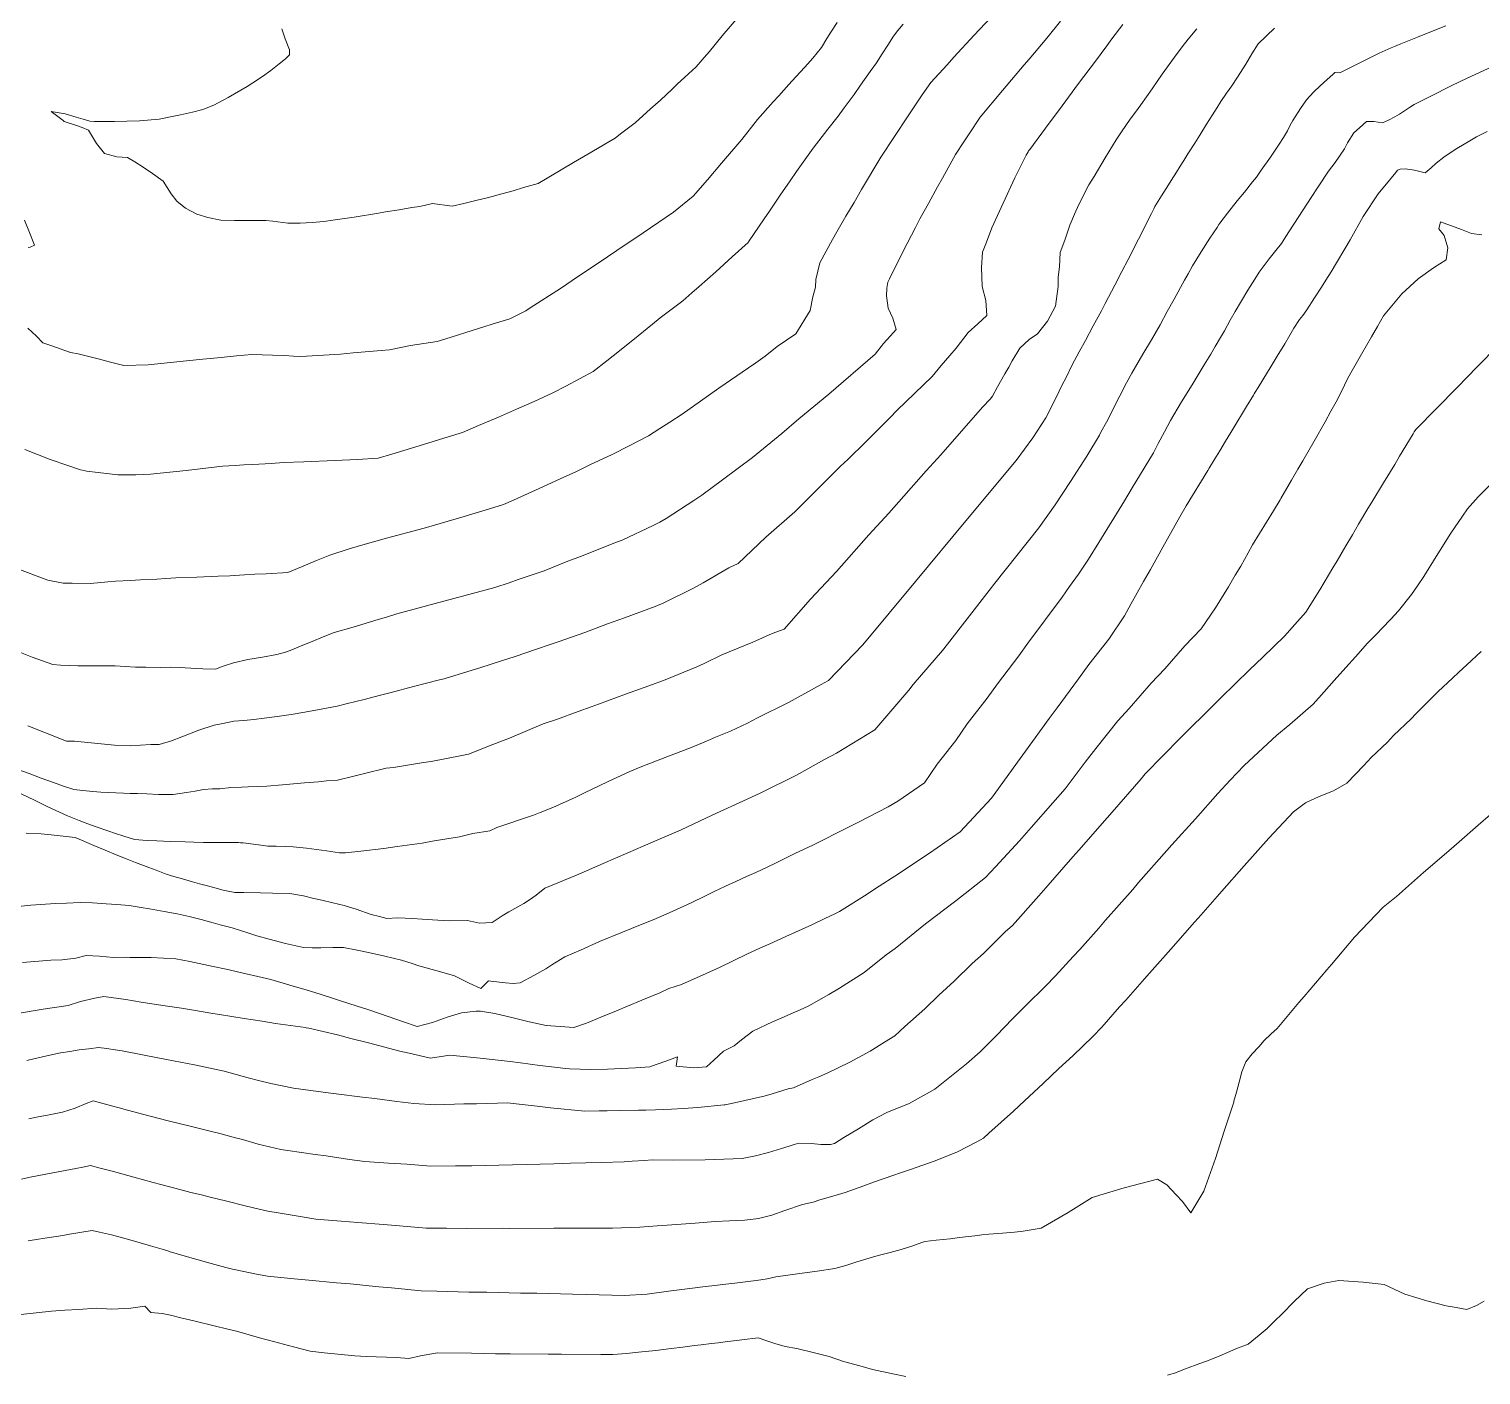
# Model space of a CAD drawing. Header units: inches. Extents: x 11351264 to 11356330, y 6702313 to 6706468.
# Drawn here: x 11355521.4 to 11355952, y 6702669.8 to 6703069.1 of the extents above; entities that cross this region are included whole.
import ezdxf

# ---------------------------------------------------------------- set-up
doc = ezdxf.new("R2010")
doc.units = ezdxf.units.IN
doc.header["$MEASUREMENT"] = 0
doc.layers.add('Shumate_Contours_clip1', color=7, linetype='Continuous', lineweight=0)

msp = doc.modelspace()

# ---------------------------------------------------------------- linework, layer by layer
at = {"layer": 'Shumate_Contours_clip1'}
for points, elevation in [([(11355516.93, 6702909.35), (11355526.97, 6702905.57), (11355531.49, 6702904.69), (11355534.2, 6702904.66), (11355539.64, 6702904.6), (11355544.79, 6702905.02), (11355547.06, 6702905.22), (11355551.43, 6702905.44), (11355554.48, 6702905.64), (11355559.31, 6702905.88), (11355561.91, 6702906.04), (11355564.88, 6702906.2), (11355571.15, 6702906.4), (11355577.49, 6702906.7), (11355580.9, 6702906.86), (11355585.27, 6702907.11), (11355588.32, 6702907.29), (11355591.71, 6702907.48), (11355598.13, 6702907.82), (11355602.16, 6702909.56), (11355606.62, 6702911.44), (11355610.58, 6702912.98), (11355616.35, 6702914.84), (11355621.1, 6702916.24), (11355627.43, 6702918.06), (11355638.55, 6702921.01), (11355650.45, 6702924.42), (11355659.24, 6702927.1), (11355662.09, 6702927.97), (11355665.04, 6702929.31), (11355672.64, 6702932.72), (11355679.94, 6702936.08), (11355683.31, 6702937.64), (11355687.68, 6702939.73), (11355694.3, 6702942.86), (11355699.58, 6702945.55), (11355705.06, 6702948.41), (11355708.43, 6702950.51), (11355711.45, 6702952.38), (11355715.1, 6702954.85), (11355725.98, 6702962.54), (11355734.73, 6702968.57), (11355736.89, 6702970.08), (11355739.73, 6702972.01), (11355743.28, 6702974.88), (11355748.73, 6702978.68), (11355752.98, 6702985.6), (11355753.85, 6702989.66), (11355754.58, 6702992.5), (11355754.67, 6702994.71), (11355755.9, 6702999.65), (11355759.63, 6703006.62), (11355760.93, 6703008.86), (11355763.62, 6703013.52), (11355766.11, 6703017.61), (11355768.29, 6703021.46), (11355773.97, 6703031.04), (11355778.04, 6703037.19), (11355782.1, 6703043.34), (11355783.88, 6703045.95), (11355786.24, 6703049.49), (11355788.77, 6703053.2), (11355793.64, 6703058.45), (11355795.65, 6703060.72), (11355801.71, 6703067.21), (11355808.29, 6703074.28)], 1366), ([(11355516.84, 6702884.88), (11355522.31, 6702882.71), (11355528.46, 6702880.53), (11355530.69, 6702880.31), (11355535.84, 6702880.11), (11355538.77, 6702880.16), (11355543.13, 6702880.16), (11355546.94, 6702880.19), (11355549.89, 6702879.93), (11355552.98, 6702879.78), (11355556.03, 6702879.72), (11355560.27, 6702879.69), (11355563.47, 6702879.7), (11355566.06, 6702879.63), (11355570.93, 6702879.35), (11355572.97, 6702879.29), (11355576.69, 6702879.18), (11355578.95, 6702880.01), (11355582.02, 6702881.07), (11355586.25, 6702882), (11355590.63, 6702882.75), (11355594.85, 6702883.52), (11355597.42, 6702884.21), (11355599.32, 6702884.93), (11355602.11, 6702886.07), (11355605.38, 6702887.41), (11355608.64, 6702888.76), (11355611.92, 6702890), (11355617.48, 6702891.59), (11355619.79, 6702892.3), (11355623.96, 6702893.55), (11355627.65, 6702894.7), (11355630.45, 6702895.52), (11355641.86, 6702898.66), (11355652.87, 6702901.63), (11355659.49, 6702903.43), (11355663.77, 6702904.81), (11355666.42, 6702905.73), (11355674.16, 6702908.3), (11355680.65, 6702910.97), (11355685.74, 6702912.89), (11355694.81, 6702916.51), (11355697.32, 6702917.47), (11355706.44, 6702921.73), (11355708.42, 6702922.73), (11355710.32, 6702923.87), (11355718.56, 6702929.15), (11355720.93, 6702930.79), (11355727.08, 6702935.37), (11355731.72, 6702938.82), (11355735.96, 6702941.93), (11355744.58, 6702949.03), (11355749.66, 6702953.44), (11355758.54, 6702960.78), (11355772.3, 6702972.61), (11355774.8, 6702975.74), (11355776.83, 6702978.01), (11355778.54, 6702979.92), (11355777.56, 6702983.26), (11355776.14, 6702986.27), (11355775.7, 6702989.94), (11355775.72, 6702992.22), (11355776.02, 6702993.97), (11355776.55, 6702994.95), (11355780.59, 6703003.15), (11355784.3, 6703010.15), (11355785.59, 6703012.71), (11355788.08, 6703017.3), (11355790.78, 6703022.27), (11355792.26, 6703024.86), (11355796.11, 6703031.84), (11355798.63, 6703035.63), (11355800.22, 6703037.99), (11355803.49, 6703042.9), (11355810.08, 6703050.85), (11355816.53, 6703058.46), (11355818, 6703060.09), (11355823.21, 6703066.38), (11355827.27, 6703071.37)], 1368), ([(11355520.13, 6702944.29), (11355527.61, 6702941.35), (11355532.87, 6702939.53), (11355536.68, 6702938.33), (11355537.7, 6702938.09), (11355538.4, 6702937.91), (11355541.87, 6702937.52), (11355547.72, 6702936.81), (11355553.05, 6702936.76), (11355557.38, 6702936.99), (11355567.99, 6702938.12), (11355578.76, 6702939.4), (11355582.53, 6702939.61), (11355585.08, 6702939.74), (11355587.79, 6702939.9), (11355593.18, 6702940.2), (11355596.82, 6702940.44), (11355602.88, 6702940.69), (11355612.08, 6702941.06), (11355618.71, 6702941.39), (11355624.94, 6702941.71), (11355628.96, 6702942.94), (11355638.34, 6702945.8), (11355645.66, 6702948.07), (11355649.97, 6702949.37), (11355654.65, 6702951.4), (11355660.63, 6702953.92), (11355665.96, 6702956.28), (11355671.22, 6702958.6), (11355676.7, 6702961.11), (11355680.62, 6702963.13), (11355688.72, 6702967.45), (11355692.77, 6702970.62), (11355694.63, 6702972.08), (11355700.47, 6702976.78), (11355706.27, 6702981.51), (11355708.51, 6702983.42), (11355715.24, 6702988.43), (11355717.89, 6702990.8), (11355720.13, 6702992.7), (11355725.01, 6702997.04), (11355729.88, 6703001.43), (11355734.62, 6703005.76), (11355734.76, 6703005.93), (11355739.34, 6703012.77), (11355740.92, 6703015.04), (11355744.13, 6703019.8), (11355747.08, 6703023.99), (11355748.99, 6703026.79), (11355753.93, 6703033.74), (11355758.3, 6703039.31), (11355761.31, 6703043.23), (11355763.14, 6703045.71), (11355766.05, 6703049.66), (11355767.99, 6703052.36), (11355770.86, 6703056.46), (11355772.68, 6703059.06), (11355774.38, 6703061.68), (11355776.03, 6703064.32), (11355777.76, 6703066.93), (11355779, 6703068.65), (11355780.56, 6703070.53)], 1364), ([(11355520.58, 6702830.54), (11355525.03, 6702830.27), (11355527.91, 6702829.97), (11355535.04, 6702829.24), (11355537.44, 6702828.19), (11355537.81, 6702828.05), (11355540.64, 6702826.83), (11355543.93, 6702825.44), (11355547.19, 6702824.09), (11355550.45, 6702822.77), (11355553, 6702821.82), (11355556.89, 6702820.31), (11355559.05, 6702819.48), (11355562.07, 6702818.37), (11355564.32, 6702817.69), (11355566.93, 6702816.91), (11355569.84, 6702816.08), (11355571.98, 6702815.5), (11355574.31, 6702814.87), (11355576.47, 6702814.33), (11355578.99, 6702813.63), (11355582.39, 6702812.92), (11355585.06, 6702812.87), (11355589.99, 6702812.78), (11355593.59, 6702812.74), (11355598.74, 6702812.59), (11355602.73, 6702811.87), (11355605.82, 6702811.16), (11355608.26, 6702810.62), (11355611.43, 6702809.79), (11355614.79, 6702809.05), (11355618.37, 6702807.91), (11355622.89, 6702806.37), (11355625.29, 6702805.73), (11355627.52, 6702805.14), (11355630.74, 6702805.34), (11355635.14, 6702805.22), (11355637.99, 6702804.99), (11355642.61, 6702804.68), (11355645.97, 6702804.45), (11355651.38, 6702804.58), (11355654.94, 6702803.78), (11355658.71, 6702804.04), (11355661.66, 6702805.94), (11355663.65, 6702807.19), (11355668.11, 6702809.63), (11355669.81, 6702810.73), (11355671.76, 6702812.14), (11355674.39, 6702814.18), (11355683.75, 6702818.05), (11355686.74, 6702819.34), (11355691.61, 6702821.48), (11355698.93, 6702824.7), (11355703.47, 6702826.67), (11355707.84, 6702828.53), (11355714.79, 6702831.49), (11355720.36, 6702834.17), (11355725.29, 6702836.45), (11355733.07, 6702840.04), (11355738.39, 6702842.51), (11355748.96, 6702847.67), (11355757.3, 6702852.4), (11355760.79, 6702854.19), (11355767.61, 6702858.36), (11355772.21, 6702861.17), (11355782.27, 6702872.9), (11355783.6, 6702874.61), (11355792.25, 6702884.71), (11355793.71, 6702886.59), (11355806.13, 6702902.49), (11355807.77, 6702904.68), (11355820.84, 6702921.11), (11355825.7, 6702927.89), (11355830.23, 6702934.8), (11355835.12, 6702942.37), (11355838.79, 6702948.58), (11355839.24, 6702949.42), (11355840.9, 6702952.43), (11355842.9, 6702956.33), (11355843.82, 6702958.21), (11355844.84, 6702960.24), (11355846.85, 6702964.13), (11355848.42, 6702966.97), (11355851.64, 6702972.58), (11355854.22, 6702976.9), (11355856.79, 6702981.29), (11355858.94, 6702985.25), (11355860.96, 6702988.87), (11355864, 6702994.55), (11355865.1, 6702996.46), (11355866.45, 6702998.83), (11355868.95, 6703002.99), (11355871.5, 6703007.02), (11355873.68, 6703010.22), (11355874.26, 6703011.11), (11355874.54, 6703011.47), (11355876.75, 6703014.44), (11355879.7, 6703018.09), (11355881.81, 6703020.67), (11355884.21, 6703023.74), (11355884.75, 6703024.39), (11355885.35, 6703025.16), (11355886.82, 6703027.22), (11355889.53, 6703031.08), (11355892.1, 6703034.95), (11355893.36, 6703036.9), (11355894.59, 6703038.81), (11355895.42, 6703040.49), (11355896.15, 6703041.89), (11355898.47, 6703045.53), (11355900.19, 6703048.02), (11355902.25, 6703050.3), (11355904.31, 6703052.25), (11355906.37, 6703054.13), (11355908.01, 6703055.53), (11355908.62, 6703056.15), (11355908.74, 6703056.17), (11355910.08, 6703056.02), (11355914.24, 6703058.1), (11355918.59, 6703060.29), (11355921.8, 6703061.85), (11355925.36, 6703063.47), (11355926.3, 6703063.9), (11355927.01, 6703064.19), (11355928.17, 6703064.64), (11355933.13, 6703066.69), (11355938.73, 6703068.94), (11355941.57, 6703070.02)], 1376), ([(11355520.99, 6702980.34), (11355523.61, 6702977.94), (11355525.48, 6702976), (11355527.51, 6702975.28), (11355529.54, 6702974.56), (11355533.35, 6702973.18), (11355533.52, 6702973.16), (11355533.68, 6702973.13), (11355535.91, 6702972.7), (11355542.32, 6702971.07), (11355545.52, 6702970.25), (11355549.49, 6702969.25), (11355556.75, 6702969.4), (11355563.36, 6702970.09), (11355568.12, 6702970.62), (11355572.9, 6702971.12), (11355578.34, 6702971.63), (11355582.88, 6702972.07), (11355587.41, 6702972.5), (11355593.63, 6702972.33), (11355597.15, 6702972.17), (11355599.86, 6702972.04), (11355601.96, 6702971.94), (11355613.77, 6702972.64), (11355617.51, 6702972.97), (11355625.8, 6702973.71), (11355628.27, 6702973.9), (11355634.53, 6702975.18), (11355642.42, 6702976.4), (11355644.65, 6702977.06), (11355648.71, 6702978.36), (11355650.64, 6702978.97), (11355654.99, 6702980.31), (11355659.98, 6702981.88), (11355663.97, 6702983.13), (11355668.73, 6702985.47), (11355670.02, 6702986.33), (11355678.96, 6702992.12), (11355684.33, 6702995.76), (11355690.16, 6702999.57), (11355698.44, 6703005.2), (11355701.35, 6703007.12), (11355712.54, 6703014.73), (11355718.31, 6703019.47), (11355722.54, 6703024.36), (11355726.76, 6703029.3), (11355732.78, 6703036.26), (11355737.45, 6703042.21), (11355742.07, 6703047.42), (11355743.75, 6703049.24), (11355746.72, 6703052.61), (11355748.79, 6703054.85), (11355751.4, 6703057.79), (11355753.84, 6703060.43), (11355756.36, 6703063.62), (11355757.99, 6703066.26), (11355759.2, 6703068.15), (11355761.05, 6703070.97)], 1362), ([(11355520.99, 6702862.32), (11355526.3, 6702860.23), (11355532.5, 6702857.84), (11355534.84, 6702857.76), (11355540.8, 6702857.19), (11355546.76, 6702856.64), (11355551.36, 6702856.45), (11355557.47, 6702856.8), (11355560.01, 6702856.79), (11355563.68, 6702857.94), (11355566.65, 6702859.06), (11355571.72, 6702861.03), (11355576.29, 6702862.51), (11355578.81, 6702863.07), (11355582.07, 6702863.69), (11355585.07, 6702863.94), (11355588.08, 6702864.21), (11355591.13, 6702864.58), (11355594.98, 6702865.11), (11355599.09, 6702865.75), (11355603.2, 6702866.38), (11355608.06, 6702867.31), (11355612.76, 6702868.22), (11355615.86, 6702869), (11355620.76, 6702870.19), (11355625.59, 6702871.45), (11355628.76, 6702872.24), (11355635.37, 6702873.97), (11355643.12, 6702875.94), (11355644.48, 6702876.29), (11355645.05, 6702876.45), (11355655.07, 6702879.52), (11355661.45, 6702881.62), (11355665.52, 6702882.91), (11355671.9, 6702885.06), (11355675.88, 6702886.43), (11355678.25, 6702887.29), (11355686.17, 6702890.06), (11355692.93, 6702892.57), (11355697.93, 6702894.37), (11355707.07, 6702897.78), (11355709.61, 6702898.8), (11355718.24, 6702903.07), (11355721.34, 6702904.72), (11355728.9, 6702909.18), (11355731.66, 6702910.48), (11355739.86, 6702918.28), (11355748.45, 6702925.86), (11355761.98, 6702939.38), (11355764.16, 6702941.38), (11355769.6, 6702946.67), (11355776.66, 6702953.7), (11355778.82, 6702955.95), (11355789.19, 6702966.01), (11355791.83, 6702969.24), (11355794.42, 6702972.18), (11355796.37, 6702974.38), (11355799.84, 6702979.06), (11355802.72, 6702981.64), (11355805.45, 6702984.08), (11355805.1, 6702988.55), (11355804.07, 6702992.72), (11355803.82, 6702998.27), (11355804.16, 6703002.83), (11355805.31, 6703005.8), (11355806.95, 6703010.04), (11355810.27, 6703017.43), (11355813.76, 6703024.88), (11355817.11, 6703031.64), (11355817.64, 6703032.62), (11355817.82, 6703032.89), (11355818.17, 6703033.34), (11355822.79, 6703039.63), (11355827.71, 6703046.26), (11355832.65, 6703052.88), (11355837.6, 6703059.48), (11355841.04, 6703064.11), (11355842.52, 6703066.11), (11355845.71, 6703070.41)], 1370), ([(11355596.35, 6703069.12), (11355597.33, 6703066.2), (11355598.64, 6703062.87), (11355598.58, 6703061.38), (11355597.42, 6703060.24), (11355596.93, 6703059.87), (11355595.53, 6703058.7), (11355593.06, 6703056.73), (11355590.63, 6703054.99), (11355587.76, 6703053.06), (11355586.05, 6703051.99), (11355580.48, 6703048.77), (11355576.2, 6703046.44), (11355572.95, 6703045.19), (11355569.88, 6703044.42), (11355566.34, 6703043.6), (11355564.34, 6703043.2), (11355559.98, 6703042.35), (11355554.12, 6703041.78), (11355550.41, 6703041.72), (11355546.69, 6703041.67), (11355542.96, 6703041.63), (11355540.82, 6703041.6), (11355539.43, 6703041.75), (11355537.39, 6703042.33), (11355535.34, 6703042.93), (11355532.11, 6703043.86), (11355527.98, 6703044.62), (11355531.13, 6703042.23), (11355531.39, 6703041.99), (11355531.82, 6703041.58), (11355535.17, 6703040.5), (11355537.12, 6703039.8), (11355539.03, 6703039.07), (11355541.37, 6703035.1), (11355543.75, 6703032.16), (11355547.43, 6703031.19), (11355550.54, 6703030.98), (11355552.73, 6703029.62), (11355555.26, 6703028.11), (11355558.04, 6703026.2), (11355561.12, 6703023.89), (11355563.54, 6703020.18), (11355565.22, 6703018.01), (11355567.76, 6703015.94), (11355571.12, 6703014.09), (11355574.43, 6703013.14), (11355578.31, 6703012.37), (11355582.35, 6703012.22), (11355586.45, 6703012.28), (11355591.63, 6703012.26), (11355593.69, 6703012.05), (11355598.11, 6703011.49), (11355601.79, 6703011.43), (11355605.32, 6703011.64), (11355608.78, 6703011.99), (11355611.46, 6703012.34), (11355617.8, 6703013.27), (11355625.05, 6703014.42), (11355627.07, 6703014.82), (11355631.12, 6703015.43), (11355634.88, 6703016.16), (11355637.24, 6703016.41), (11355641.07, 6703017.32), (11355646.91, 6703016.52), (11355650.37, 6703017.26), (11355653.85, 6703018.17), (11355657.67, 6703019.08), (11355661.64, 6703020.17), (11355664.98, 6703021.04), (11355668.03, 6703022.01), (11355672.32, 6703023.26), (11355682.84, 6703029.44), (11355687.06, 6703031.92), (11355693.36, 6703035.59), (11355695.16, 6703036.66), (11355696.75, 6703037.93), (11355701.16, 6703041.27), (11355705.7, 6703045.36), (11355708.61, 6703047.91), (11355712.15, 6703051.21), (11355713.63, 6703052.72), (11355719.21, 6703057.86), (11355721.63, 6703060.63), (11355723.21, 6703062.35), (11355726.9, 6703067.05), (11355731.67, 6703072.59)], 1360), ([(11355516.8, 6702843.26), (11355523.21, 6702840.18), (11355526.8, 6702838.46), (11355530.38, 6702836.74), (11355532.79, 6702835.69), (11355536.21, 6702834.22), (11355538.82, 6702833.29), (11355541.31, 6702832.41), (11355544.79, 6702831.2), (11355547.05, 6702830.36), (11355549.48, 6702829.57), (11355552.63, 6702828.59), (11355556.41, 6702828.35), (11355559.27, 6702828.24), (11355563.24, 6702828.06), (11355567.71, 6702827.9), (11355570.24, 6702827.83), (11355573.13, 6702827.78), (11355576.6, 6702827.71), (11355580.47, 6702827.7), (11355583.48, 6702827.72), (11355584.07, 6702827.66), (11355584.87, 6702827.59), (11355589.44, 6702827.08), (11355592.21, 6702826.68), (11355594.7, 6702826.62), (11355597.36, 6702826.53), (11355599.75, 6702826.42), (11355603.65, 6702826.04), (11355609.59, 6702825.23), (11355613.42, 6702824.7), (11355615.26, 6702824.62), (11355619.8, 6702825.19), (11355626.64, 6702826), (11355630.55, 6702826.56), (11355637.93, 6702827.54), (11355641.53, 6702828.18), (11355648.99, 6702829.43), (11355653.03, 6702830.39), (11355658.02, 6702831.2), (11355660.08, 6702832.14), (11355670.98, 6702835.84), (11355673, 6702836.59), (11355676.72, 6702838.16), (11355683.54, 6702841.2), (11355686.15, 6702842.42), (11355692.92, 6702845.72), (11355699.59, 6702848.77), (11355702.59, 6702850.12), (11355710.48, 6702853.13), (11355717.5, 6702855.83), (11355722.26, 6702857.8), (11355724.96, 6702858.95), (11355729.41, 6702860.76), (11355734.42, 6702863.13), (11355737.43, 6702864.72), (11355746.64, 6702869.26), (11355756.25, 6702874.61), (11355758.49, 6702875.76), (11355768.64, 6702886.34), (11355784.26, 6702905.19), (11355799.19, 6702923.15), (11355814.15, 6702941.05), (11355819.02, 6702947.79), (11355822.95, 6702953.76), (11355825.54, 6702959), (11355826.83, 6702961.59), (11355827.78, 6702963.46), (11355828.8, 6702965.49), (11355830.76, 6702969.4), (11355832.82, 6702973.27), (11355834.63, 6702976.66), (11355836.96, 6702981.01), (11355839.39, 6702985.43), (11355840.5, 6702987.59), (11355843.38, 6702993.05), (11355845.46, 6702997.13), (11355847.32, 6703000.68), (11355850.4, 6703006.74), (11355854.25, 6703014.3), (11355854.91, 6703015.74), (11355855.27, 6703016.42), (11355857.23, 6703019.53), (11355859.29, 6703022.82), (11355860.08, 6703024.1), (11355861.66, 6703026.63), (11355862.73, 6703028.33), (11355863.8, 6703030.02), (11355865.05, 6703032.03), (11355867.06, 6703035.21), (11355868.56, 6703037.61), (11355870.55, 6703040.87), (11355872.31, 6703043.64), (11355873.71, 6703045.82), (11355874.84, 6703047.59), (11355876.5, 6703050.01), (11355878.04, 6703052.22), (11355879.78, 6703054.76), (11355882.22, 6703058.61), (11355884.05, 6703061.66), (11355885.86, 6703064.71), (11355890.76, 6703069.31)], 1374), ([(11355517.81, 6702849.53), (11355521.41, 6702848.17), (11355525.02, 6702846.82), (11355528.68, 6702845.51), (11355531.65, 6702844.46), (11355534.68, 6702843.41), (11355537.36, 6702843.16), (11355540.31, 6702842.88), (11355542.69, 6702842.7), (11355544.87, 6702842.59), (11355549.35, 6702842.41), (11355551.33, 6702842.31), (11355553.59, 6702842.24), (11355556.32, 6702842.16), (11355559.78, 6702841.99), (11355564.17, 6702841.97), (11355568.1, 6702842.6), (11355570.65, 6702843), (11355573.09, 6702843.43), (11355575.76, 6702843.61), (11355577.93, 6702843.61), (11355581.18, 6702844), (11355584.35, 6702844.19), (11355586.36, 6702844.25), (11355591.94, 6702844.42), (11355596.55, 6702844.8), (11355603.11, 6702845.46), (11355607.18, 6702845.71), (11355609.62, 6702846.02), (11355612.88, 6702846.27), (11355617.68, 6702847.43), (11355620.88, 6702848.18), (11355627.31, 6702849.74), (11355629.51, 6702850.03), (11355638.37, 6702851.43), (11355640.66, 6702851.77), (11355649.69, 6702853.51), (11355651.66, 6702853.93), (11355658.96, 6702856.78), (11355663.85, 6702858.69), (11355673.86, 6702862.93), (11355677.8, 6702864.25), (11355684.22, 6702866.55), (11355688.06, 6702867.93), (11355690.27, 6702868.77), (11355698.26, 6702871.7), (11355705.22, 6702874.21), (11355710.02, 6702876.01), (11355719.39, 6702879.83), (11355721.58, 6702880.8), (11355726.87, 6702883.36), (11355733.35, 6702886.04), (11355736.01, 6702887.21), (11355741.8, 6702889.75), (11355745.29, 6702891.06), (11355753.12, 6702899.9), (11355760.88, 6702908.15), (11355770.46, 6702919.03), (11355776.37, 6702925.39), (11355787.43, 6702938), (11355791.77, 6702942.75), (11355804.1, 6702956.84), (11355806.42, 6702959.29), (11355807.11, 6702960.1), (11355808.6, 6702962.95), (11355810.75, 6702966.77), (11355811.93, 6702968.72), (11355812.94, 6702970.59), (11355815.19, 6702974.38), (11355818, 6702976.99), (11355820.43, 6702978.6), (11355823.4, 6702982.38), (11355825.81, 6702986.8), (11355826.53, 6702992.65), (11355826.59, 6702995.49), (11355826.92, 6702998.47), (11355827.2, 6703002.77), (11355828.51, 6703006.39), (11355830.06, 6703010.91), (11355831.39, 6703014.16), (11355832.69, 6703017.04), (11355835.71, 6703022.8), (11355837.2, 6703025.34), (11355840.47, 6703030.8), (11355843.79, 6703036.19), (11355845.33, 6703038.54), (11355847.91, 6703042.35), (11355849.48, 6703044.41), (11355851.13, 6703046.6), (11355852.72, 6703048.94), (11355854.4, 6703051.35), (11355857.43, 6703055.7), (11355861.09, 6703060.74), (11355863.37, 6703063.76), (11355865.1, 6703066.05), (11355867.67, 6703069.11)], 1372), ([(11355514.54, 6702808.38), (11355521.89, 6702809.15), (11355529.24, 6702809.68), (11355532.54, 6702809.75), (11355536.57, 6702809.97), (11355540.17, 6702809.83), (11355544.23, 6702809.52), (11355547.4, 6702809.33), (11355551.03, 6702809.01), (11355554.61, 6702808.49), (11355557.15, 6702808.02), (11355561.49, 6702807.23), (11355565.36, 6702806.61), (11355568.92, 6702805.77), (11355572.46, 6702804.86), (11355576.01, 6702803.91), (11355578.11, 6702803.29), (11355581.66, 6702802.41), (11355586.55, 6702800.85), (11355588.94, 6702800.09), (11355592.56, 6702799.02), (11355597.46, 6702797.78), (11355602.73, 6702796.59), (11355605.36, 6702796.49), (11355607.95, 6702796.45), (11355611.45, 6702796.6), (11355614.59, 6702796.6), (11355618.74, 6702795.77), (11355622.01, 6702795.11), (11355626.91, 6702793.97), (11355631.84, 6702792.78), (11355634.97, 6702791.84), (11355636.99, 6702791.17), (11355643.09, 6702789.42), (11355647.6, 6702788.15), (11355651.94, 6702785.99), (11355655.39, 6702784.41), (11355657.61, 6702786.69), (11355658.31, 6702786.57), (11355662.64, 6702786.12), (11355664.96, 6702785.95), (11355667.03, 6702786.12), (11355671.09, 6702788.24), (11355674.6, 6702790.24), (11355676.39, 6702791.46), (11355680.29, 6702793.82), (11355683.05, 6702794.98), (11355684.89, 6702795.8), (11355690.58, 6702798.36), (11355697.4, 6702801.18), (11355702.69, 6702803.29), (11355706.44, 6702804.81), (11355711.26, 6702806.82), (11355715.57, 6702808.82), (11355717.9, 6702809.95), (11355721.76, 6702811.8), (11355724.55, 6702813.16), (11355727.95, 6702814.78), (11355730.97, 6702816.16), (11355734.19, 6702817.63), (11355736.88, 6702818.84), (11355740.43, 6702820.48), (11355742.75, 6702821.56), (11355748.51, 6702824.45), (11355753.97, 6702827.08), (11355764.2, 6702832.17), (11355767.51, 6702833.82), (11355776.16, 6702838.33), (11355779, 6702839.96), (11355786.97, 6702845.46), (11355790.72, 6702850.93), (11355796.24, 6702858.04), (11355799.6, 6702862.89), (11355805.55, 6702870.56), (11355808.54, 6702874.85), (11355814.89, 6702883.06), (11355817.54, 6702886.82), (11355827.77, 6702900.48), (11355829.96, 6702903.66), (11355832.61, 6702907.33), (11355835.57, 6702911.8), (11355838.65, 6702916.76), (11355846.21, 6702929.09), (11355848.54, 6702932.93), (11355854.82, 6702943.33), (11355856.24, 6702946.13), (11355858.07, 6702949.61), (11355859.89, 6702952.91), (11355863.18, 6702958.43), (11355866.3, 6702963.53), (11355869.83, 6702969.39), (11355871.8, 6702972.65), (11355873.13, 6702974.91), (11355874.72, 6702977.59), (11355875.86, 6702979.57), (11355877.62, 6702982.64), (11355879.09, 6702985.24), (11355882.82, 6702991.59), (11355884.88, 6702994.87), (11355886.19, 6702996.96), (11355887.93, 6702999.27), (11355889.18, 6703000.84), (11355891.17, 6703003.31), (11355892.84, 6703005.47), (11355893.64, 6703006.71), (11355894.97, 6703008.9), (11355897.95, 6703013.48), (11355901.57, 6703019.07), (11355903.72, 6703022.28), (11355906.77, 6703026.9), (11355908.68, 6703029.5), (11355911.46, 6703033.49), (11355912.38, 6703035.33), (11355914.26, 6703038.28), (11355915.9, 6703039.74), (11355917.99, 6703041.59), (11355920.21, 6703041.64), (11355922.75, 6703041.2), (11355924.57, 6703042.07), (11355926.39, 6703042.99), (11355927.81, 6703043.84), (11355930.76, 6703045.82), (11355932.13, 6703046.66), (11355935.26, 6703048.28), (11355939.05, 6703050.15), (11355941.17, 6703051.2), (11355943.11, 6703052.19), (11355945.81, 6703053.5), (11355947.66, 6703054.41), (11355951.71, 6703056.3), (11355957.11, 6703058.7)], 1378), ([(11355519.49, 6702792.18), (11355527.8, 6702792.79), (11355531.18, 6702792.93), (11355535.28, 6702793.43), (11355538.29, 6702794.19), (11355542.24, 6702793.98), (11355546.46, 6702793.57), (11355550.34, 6702793.69), (11355551.31, 6702793.62), (11355553.96, 6702793.65), (11355557.6, 6702793.57), (11355561.23, 6702793.44), (11355564.87, 6702793.24), (11355569.03, 6702792.46), (11355576, 6702790.99), (11355579.8, 6702790.12), (11355584.5, 6702789.11), (11355590.51, 6702787.69), (11355593.06, 6702787.13), (11355598.71, 6702785.45), (11355603.82, 6702783.94), (11355606.11, 6702783.21), (11355610.78, 6702781.72), (11355613.49, 6702780.89), (11355618.71, 6702779.2), (11355621.85, 6702778.15), (11355628.2, 6702776.02), (11355632.44, 6702774.54), (11355636.49, 6702773.19), (11355641.03, 6702774.29), (11355645.38, 6702775.87), (11355649.59, 6702777.2), (11355654, 6702777.74), (11355655.27, 6702777.72), (11355659.5, 6702777.04), (11355661.55, 6702776.55), (11355664.59, 6702775.84), (11355669.73, 6702774.51), (11355674.73, 6702773.48), (11355678.87, 6702773.14), (11355682.95, 6702772.86), (11355686.72, 6702774.15), (11355690.99, 6702775.92), (11355695.57, 6702777.79), (11355698.9, 6702779.17), (11355703.11, 6702780.92), (11355708.41, 6702783.09), (11355711.11, 6702784.44), (11355714.83, 6702785.58), (11355722.21, 6702788.83), (11355726.29, 6702790.75), (11355730.18, 6702792.61), (11355734.47, 6702794.69), (11355738.11, 6702796.35), (11355741.03, 6702797.68), (11355745.78, 6702799.8), (11355753.48, 6702803.28), (11355757.42, 6702805.15), (11355760.35, 6702806.55), (11355761.72, 6702807.29), (11355769.92, 6702812.39), (11355772.42, 6702814.09), (11355779.2, 6702818.41), (11355784.32, 6702821.91), (11355788.42, 6702824.56), (11355797.55, 6702830.85), (11355806.79, 6702840.87), (11355815.28, 6702852.66), (11355816.85, 6702854.86), (11355823.9, 6702864.48), (11355826.23, 6702867.73), (11355832.6, 6702876.3), (11355835.62, 6702880.55), (11355841.59, 6702888.02), (11355846.21, 6702894.98), (11355848.14, 6702898.42), (11355851.9, 6702905.13), (11355853.92, 6702908.72), (11355857.63, 6702915.3), (11355862.66, 6702924.3), (11355864.49, 6702927.56), (11355870.96, 6702938.05), (11355871.4, 6702938.82), (11355873.05, 6702941.59), (11355874.47, 6702943.94), (11355876.19, 6702946.77), (11355877.76, 6702949.36), (11355879.53, 6702952.3), (11355881.23, 6702955.09), (11355882.45, 6702957.11), (11355884.49, 6702960.47), (11355884.72, 6702960.85), (11355885.01, 6702961.32), (11355885.88, 6702962.75), (11355887.23, 6702964.97), (11355889.76, 6702969.09), (11355891.54, 6702972), (11355893.75, 6702975.65), (11355895.27, 6702978.2), (11355896.5, 6702980.3), (11355898.1, 6702982.84), (11355899.1, 6702984.06), (11355900.34, 6702985.72), (11355902.63, 6702989.3), (11355904.67, 6702992.46), (11355905.95, 6702994.53), (11355907.5, 6702997.06), (11355909.09, 6702999.67), (11355911.54, 6703003.85), (11355913.12, 6703006.56), (11355917.06, 6703013.47), (11355921.51, 6703020.18), (11355924.8, 6703024.23), (11355926.69, 6703026.54), (11355927.24, 6703027.21), (11355927.96, 6703027.46), (11355929.45, 6703027.58), (11355932.23, 6703027.17), (11355935.42, 6703026.38), (11355937.15, 6703027.91), (11355938.68, 6703029.25), (11355940.95, 6703031.03), (11355942.84, 6703032.31), (11355944.8, 6703033.63), (11355948.61, 6703035.86), (11355950.65, 6703037.04), (11355953.81, 6703038.65)], 1380), ([(11355518.06, 6702777.05), (11355521.99, 6702777.66), (11355525.53, 6702778.27), (11355532.98, 6702779.42), (11355536.62, 6702780.57), (11355540.9, 6702781.52), (11355543.61, 6702782.02), (11355550.12, 6702781.16), (11355554.6, 6702780.41), (11355559.09, 6702779.68), (11355562.49, 6702779.2), (11355566.6, 6702778.6), (11355570.16, 6702778), (11355575.89, 6702777.03), (11355577.89, 6702776.73), (11355585.18, 6702775.48), (11355590.5, 6702774.71), (11355594.45, 6702774.02), (11355603.37, 6702772.83), (11355603.59, 6702772.79), (11355604.37, 6702772.69), (11355612.83, 6702770.69), (11355616.86, 6702769.59), (11355622.08, 6702768.3), (11355631.38, 6702765.81), (11355634.09, 6702765.22), (11355640.48, 6702763.77), (11355646.18, 6702764.67), (11355655.15, 6702763.77), (11355664.04, 6702762.73), (11355667.12, 6702762.32), (11355672.87, 6702761.58), (11355678.93, 6702760.93), (11355680.52, 6702760.64), (11355681.68, 6702760.54), (11355688.03, 6702760.35), (11355692.89, 6702760.48), (11355699.19, 6702760.82), (11355701.24, 6702760.93), (11355705.46, 6702761.17), (11355707.39, 6702761.91), (11355710.56, 6702762.95), (11355713.69, 6702764.14), (11355713.3, 6702761.33), (11355718.55, 6702760.92), (11355722.3, 6702761.16), (11355724.43, 6702763.16), (11355727.31, 6702765.86), (11355730.47, 6702767.42), (11355732.64, 6702769.21), (11355734.32, 6702770.52), (11355736.01, 6702771.81), (11355741.89, 6702774.54), (11355745.36, 6702776.02), (11355747.26, 6702776.88), (11355749.85, 6702778.03), (11355752.66, 6702779.32), (11355758.52, 6702782.67), (11355761.73, 6702784.55), (11355769.03, 6702789.13), (11355775.6, 6702794.39), (11355778.26, 6702796.33), (11355787.22, 6702803.58), (11355796.26, 6702810.46), (11355805.07, 6702817.33), (11355807.95, 6702820.53), (11355815.09, 6702828.25), (11355818.54, 6702832.14), (11355824.95, 6702839.45), (11355828.61, 6702843.69), (11355834.54, 6702851.61), (11355837.76, 6702855.57), (11355844.24, 6702863.84), (11355847.61, 6702867.46), (11355854.18, 6702875.03), (11355858.18, 6702879.29), (11355864.17, 6702886.12), (11355868.93, 6702891.14), (11355873.22, 6702897.39), (11355877.08, 6702903.58), (11355879.06, 6702907.07), (11355880.7, 6702909.75), (11355882.9, 6702913.7), (11355884.24, 6702916.06), (11355886.27, 6702919.4), (11355888.37, 6702922.75), (11355890.46, 6702926.09), (11355892.44, 6702929.39), (11355892.64, 6702929.74), (11355895.8, 6702935.19), (11355897.67, 6702938.45), (11355899.13, 6702940.97), (11355902.45, 6702946.75), (11355905.73, 6702952.52), (11355907.45, 6702955.68), (11355909.02, 6702958.51), (11355910.46, 6702961.33), (11355911.5, 6702963.44), (11355912.42, 6702965.26), (11355913.35, 6702967.09), (11355916.55, 6702972.56), (11355919.53, 6702977.73), (11355921.29, 6702980.79), (11355923.07, 6702983.98), (11355928.46, 6702990.52), (11355933.33, 6702994.96), (11355937.9, 6702998.19), (11355941.62, 6703000.62), (11355942.15, 6703004.18), (11355941.05, 6703007.79), (11355939.49, 6703009.76), (11355939.94, 6703011.82), (11355946.17, 6703009.57), (11355949.15, 6703008.42), (11355952.26, 6703008.02)], 1382), ([(11355520.06, 6703012.32), (11355521.48, 6703008.7), (11355523.01, 6703004.92), (11355521.76, 6703004.37), (11355521.15, 6703004.21)], 1362), ([(11355520.7, 6702763.07), (11355522.76, 6702763.54), (11355525.4, 6702764.17), (11355529.35, 6702765.04), (11355530.67, 6702765.29), (11355530.82, 6702765.33), (11355533.48, 6702765.75), (11355536.3, 6702766.19), (11355539.12, 6702766.54), (11355541.94, 6702766.94), (11355544.42, 6702766.59), (11355546.97, 6702766.22), (11355548.96, 6702765.9), (11355555.57, 6702764.62), (11355562.18, 6702763.38), (11355570.44, 6702761.73), (11355579.26, 6702759.85), (11355586.36, 6702757.96), (11355589.44, 6702757.16), (11355593.07, 6702756.26), (11355599.84, 6702754.83), (11355610.05, 6702753.47), (11355612.42, 6702753.2), (11355620.26, 6702752.15), (11355623.94, 6702751.74), (11355630.49, 6702750.88), (11355635.51, 6702750.33), (11355641.94, 6702749.94), (11355650.34, 6702750.16), (11355654.12, 6702750.22), (11355663.37, 6702750.51), (11355665.84, 6702750.21), (11355672.05, 6702749.5), (11355676.06, 6702749.03), (11355686.19, 6702748.07), (11355690.41, 6702748.11), (11355692.82, 6702748.12), (11355696.9, 6702748.24), (11355702.17, 6702748.29), (11355704.32, 6702748.34), (11355707.2, 6702748.47), (11355711.9, 6702748.64), (11355715.33, 6702748.84), (11355719.67, 6702749.14), (11355727.55, 6702749.87), (11355727.59, 6702749.87), (11355727.6, 6702749.88), (11355727.81, 6702749.93), (11355732.34, 6702750.93), (11355737.07, 6702751.99), (11355739.37, 6702752.49), (11355741.79, 6702753.14), (11355746.49, 6702754.61), (11355748.13, 6702754.99), (11355753.64, 6702757.38), (11355755.62, 6702758.24), (11355758.07, 6702759.34), (11355764.78, 6702762.6), (11355770.86, 6702765.8), (11355775.07, 6702768.45), (11355778.18, 6702770.35), (11355781.06, 6702773.14), (11355786.99, 6702778.39), (11355791.18, 6702782.47), (11355795.74, 6702786.56), (11355801.09, 6702791.82), (11355804.44, 6702794.84), (11355810.84, 6702801.19), (11355813.01, 6702803.06), (11355820.79, 6702811.94), (11355822.87, 6702814.25), (11355830.96, 6702823.5), (11355832.72, 6702825.48), (11355841.09, 6702835.05), (11355842.55, 6702836.74), (11355851.17, 6702846.6), (11355852.38, 6702848.09), (11355862.83, 6702858.75), (11355872.97, 6702868.81), (11355874.85, 6702870.61), (11355883.29, 6702878.95), (11355887.27, 6702882.7), (11355893.67, 6702888.96), (11355896.73, 6702892.44), (11355900.03, 6702896.08), (11355904.14, 6702902.66), (11355908.06, 6702909.19), (11355909.29, 6702911.25), (11355911.92, 6702915.7), (11355913.88, 6702918.98), (11355915.62, 6702922.17), (11355918.42, 6702926.79), (11355919.58, 6702928.7), (11355923.06, 6702934.45), (11355926.38, 6702939.92), (11355927.83, 6702942.34), (11355931.81, 6702948.97), (11355932.18, 6702949.56), (11355932.62, 6702950.21), (11355938.74, 6702956.45), (11355944.87, 6702962.67), (11355950.86, 6702968.82), (11355956.85, 6702974.94)], 1384), ([(11355521.36, 6702745.77), (11355523.63, 6702746.28), (11355527.38, 6702746.96), (11355531.29, 6702747.7), (11355535.04, 6702748.93), (11355538.33, 6702750.29), (11355540.43, 6702751.13), (11355545.85, 6702749.61), (11355548.13, 6702748.98), (11355550.62, 6702748.31), (11355555.46, 6702747.04), (11355562.66, 6702745.14), (11355569.53, 6702743.43), (11355575.07, 6702742.12), (11355577.97, 6702741.39), (11355582.63, 6702740.12), (11355584.67, 6702739.59), (11355589.31, 6702738.26), (11355596.04, 6702736.68), (11355598.18, 6702736.39), (11355606.22, 6702735.17), (11355609.54, 6702734.73), (11355616.4, 6702733.69), (11355620.92, 6702733.1), (11355627.94, 6702732.59), (11355633.46, 6702732.26), (11355640.53, 6702731.75), (11355647.86, 6702731.84), (11355652.69, 6702731.84), (11355664.78, 6702732.08), (11355677.05, 6702732.38), (11355681.97, 6702732.58), (11355691.06, 6702732.75), (11355697.91, 6702733.04), (11355700.29, 6702733.2), (11355703.86, 6702733.44), (11355706.16, 6702733.59), (11355712.49, 6702733.45), (11355721.86, 6702733.57), (11355724.79, 6702733.69), (11355732.82, 6702734.01), (11355736.77, 6702734.82), (11355740.66, 6702735.81), (11355744.52, 6702736.91), (11355746.8, 6702737.65), (11355748.32, 6702738.18), (11355749.64, 6702738.57), (11355753.39, 6702738.4), (11355756.21, 6702738.11), (11355759.1, 6702738.13), (11355760.2, 6702738.42), (11355763.02, 6702740.2), (11355767.39, 6702742.76), (11355771.65, 6702745.48), (11355775.75, 6702747.61), (11355782.4, 6702750.34), (11355789.96, 6702754.58), (11355799.4, 6702762.11), (11355803.48, 6702765.65), (11355808.3, 6702770.49), (11355813.07, 6702775.39), (11355817.01, 6702779.34), (11355822.77, 6702785.15), (11355825.77, 6702788.13), (11355831.03, 6702793.95), (11355832.95, 6702796.03), (11355838.59, 6702802.31), (11355840.64, 6702804.65), (11355848.67, 6702813.83), (11355850.44, 6702815.85), (11355858.78, 6702825.35), (11355860.26, 6702827.03), (11355867.26, 6702834.77), (11355873.94, 6702842.22), (11355877.62, 6702846.27), (11355881.77, 6702850.55), (11355891.44, 6702859.6), (11355895.26, 6702862.77), (11355902.18, 6702868.78), (11355905.48, 6702872.47), (11355908.45, 6702875.81), (11355911.91, 6702879.68), (11355914.73, 6702882.85), (11355918.34, 6702886.9), (11355921.09, 6702889.67), (11355922.67, 6702891.31), (11355925.25, 6702893.99), (11355927.47, 6702896.45), (11355931.33, 6702901.29), (11355933.09, 6702903.85), (11355934.97, 6702906.68), (11355938.67, 6702912.54), (11355939.86, 6702914.45), (11355943, 6702919.53), (11355946.51, 6702924.58), (11355947.95, 6702926.73), (11355951.16, 6702930.29), (11355955.13, 6702934.37)], 1386), ([(11355519.16, 6702727.9), (11355521.76, 6702728.43), (11355528.49, 6702729.69), (11355535.24, 6702730.97), (11355537.34, 6702731.37), (11355539.66, 6702731.9), (11355542.46, 6702731.16), (11355546.39, 6702730.1), (11355552.45, 6702728.46), (11355558.2, 6702726.88), (11355560.46, 6702726.26), (11355566.15, 6702724.74), (11355569.34, 6702723.93), (11355572.49, 6702723.18), (11355574.7, 6702722.63), (11355580.05, 6702721.37), (11355585.47, 6702719.9), (11355589.63, 6702718.95), (11355592.2, 6702718.32), (11355595.25, 6702717.86), (11355602.35, 6702716.65), (11355606.47, 6702716.03), (11355613.95, 6702715.39), (11355618.87, 6702715.03), (11355626.53, 6702714.38), (11355631.28, 6702714.03), (11355639.11, 6702713.36), (11355645.2, 6702713.35), (11355651.25, 6702713.23), (11355661.79, 6702713.28), (11355663.84, 6702713.26), (11355677, 6702713.32), (11355679.13, 6702713.29), (11355692.15, 6702713.3), (11355694.42, 6702713.27), (11355702.55, 6702713.66), (11355707.63, 6702714.04), (11355710.65, 6702714.21), (11355718.97, 6702714.82), (11355724.88, 6702715.25), (11355729.11, 6702715.47), (11355733.62, 6702715.73), (11355737.72, 6702716.2), (11355741.63, 6702717.13), (11355745.47, 6702718.51), (11355750.77, 6702720.36), (11355753.94, 6702721.08), (11355755.93, 6702721.69), (11355759.71, 6702722.77), (11355763.42, 6702723.94), (11355768.92, 6702725.87), (11355770.5, 6702726.5), (11355772.07, 6702727.07), (11355777.51, 6702728.95), (11355779.83, 6702729.74), (11355782.79, 6702730.76), (11355790.05, 6702733.32), (11355796.71, 6702735.92), (11355802.41, 6702738.95), (11355804.44, 6702740), (11355806.03, 6702741.51), (11355813.36, 6702748.04), (11355816.56, 6702751.11), (11355822.17, 6702756.2), (11355826.8, 6702760.67), (11355830.89, 6702764.44), (11355836.82, 6702770.21), (11355839.51, 6702772.98), (11355844.79, 6702778.95), (11355846.6, 6702780.98), (11355852.18, 6702787.3), (11355853.67, 6702788.98), (11355860.75, 6702796.99), (11355866.93, 6702804.01), (11355868.16, 6702805.41), (11355875.11, 6702813.29), (11355881.77, 6702820.84), (11355889.01, 6702829.06), (11355896.34, 6702836.82), (11355899.87, 6702839.45), (11355904.01, 6702841.34), (11355908.24, 6702843.02), (11355912.2, 6702845.31), (11355917.23, 6702850.57), (11355919.43, 6702852.94), (11355924.21, 6702857.53), (11355926.03, 6702859.49), (11355931.28, 6702864.46), (11355932.68, 6702865.95), (11355939.29, 6702872.48), (11355943.49, 6702876.52), (11355945.35, 6702878.3), (11355947.74, 6702880.47), (11355951.98, 6702884.44)], 1388), ([(11355521.15, 6702709.53), (11355524.15, 6702710.07), (11355526.75, 6702710.46), (11355531.42, 6702711.17), (11355533.43, 6702711.49), (11355540.11, 6702712.6), (11355542.25, 6702712.09), (11355545.86, 6702711.33), (11355551.28, 6702709.85), (11355557.43, 6702708.07), (11355560.84, 6702707.06), (11355562.5, 6702706.63), (11355562.91, 6702706.43), (11355567.72, 6702704.98), (11355575.43, 6702702.81), (11355579.74, 6702701.68), (11355581.76, 6702701.2), (11355585.07, 6702700.48), (11355588.31, 6702699.73), (11355592.12, 6702699.09), (11355599.97, 6702698.31), (11355604.38, 6702697.93), (11355612.53, 6702697.12), (11355616.65, 6702696.77), (11355625.1, 6702695.92), (11355628.91, 6702695.59), (11355637.67, 6702694.71), (11355642.29, 6702694.62), (11355651.8, 6702694.38), (11355657.14, 6702694.32), (11355667.15, 6702694.06), (11355671.97, 6702694), (11355682.51, 6702693.72), (11355686.79, 6702693.66), (11355697.86, 6702693.36), (11355704.73, 6702693.74), (11355711.06, 6702694.58), (11355716.54, 6702695.3), (11355722, 6702695.99), (11355724.71, 6702696.3), (11355727.1, 6702696.59), (11355729.75, 6702696.91), (11355732.39, 6702697.22), (11355734.51, 6702697.48), (11355737.07, 6702697.8), (11355740.32, 6702698.27), (11355742.82, 6702698.85), (11355749.93, 6702699.85), (11355755.15, 6702700.61), (11355760.36, 6702701.39), (11355763.63, 6702702.25), (11355766.82, 6702703.35), (11355771.78, 6702704.86), (11355773.59, 6702705.33), (11355776.79, 6702706.13), (11355779.98, 6702707.01), (11355783.14, 6702708), (11355786.12, 6702709.02), (11355786.99, 6702709.36), (11355790.38, 6702709.8), (11355794.5, 6702710.16), (11355797.27, 6702710.52), (11355801.86, 6702711.04), (11355803.94, 6702711.34), (11355805.98, 6702711.56), (11355810.1, 6702711.84), (11355813.65, 6702712.16), (11355816.22, 6702712.38), (11355821.55, 6702713.28), (11355829.56, 6702717.99), (11355836.7, 6702722.38), (11355846.1, 6702725.24), (11355856.07, 6702727.9), (11355858.77, 6702726.2), (11355861.61, 6702723.16), (11355863.48, 6702721.22), (11355865.92, 6702717.88), (11355869.76, 6702724.29), (11355873.24, 6702734.02), (11355875.83, 6702742.07), (11355878.65, 6702750.68), (11355878.7, 6702750.95), (11355879.43, 6702753.62), (11355880.28, 6702756.66), (11355881.08, 6702759.72), (11355882.27, 6702762.69), (11355884.14, 6702765.05), (11355886.07, 6702767.13), (11355887.71, 6702768.96), (11355889.65, 6702770.89), (11355891.48, 6702772.6), (11355897.94, 6702780.23), (11355899.56, 6702782.07), (11355906.22, 6702789.94), (11355907.62, 6702791.56), (11355914.42, 6702799.66), (11355922.91, 6702808.54), (11355926.91, 6702811.68), (11355934.96, 6702818.82), (11355943.07, 6702825.81), (11355945.52, 6702827.94), (11355951.17, 6702832.85), (11355954.79, 6702835.99)], 1390), ([(11355952.95, 6702691.66), (11355950.62, 6702690.37), (11355947.78, 6702689.18), (11355944.61, 6702689.79), (11355941.61, 6702690.31), (11355935.93, 6702691.72), (11355929.36, 6702693.69), (11355923.23, 6702696.63), (11355916.98, 6702697.26), (11355909.77, 6702697.84), (11355905.46, 6702696.96), (11355900.56, 6702695.36), (11355896.57, 6702691.58), (11355892.89, 6702687.83), (11355890.82, 6702685.79), (11355888.53, 6702683.51), (11355886.19, 6702681.58), (11355882.95, 6702678.89), (11355879.23, 6702677.53), (11355874.3, 6702675.35), (11355870.54, 6702673.91), (11355868.62, 6702673.2), (11355864.32, 6702671.59), (11355861.06, 6702670.29), (11355859.59, 6702669.93), (11355859.01, 6702669.75)], 1390), ([(11355518.98, 6702687.66), (11355528.02, 6702688.68), (11355532.03, 6702688.96), (11355536.09, 6702689.21), (11355541.34, 6702689.56), (11355545.97, 6702689.27), (11355551.59, 6702689.62), (11355555.76, 6702690.17), (11355557.53, 6702688.33), (11355560.82, 6702687.98), (11355563.38, 6702687.54), (11355566.41, 6702686.73), (11355570.3, 6702685.85), (11355576.72, 6702684.2), (11355579.91, 6702683.43), (11355582.88, 6702682.74), (11355590.44, 6702680.62), (11355592.39, 6702680.1), (11355599.77, 6702678.16), (11355604.77, 6702676.79), (11355608.86, 6702676.32), (11355617.96, 6702675.48), (11355621.38, 6702675.21), (11355630.34, 6702674.91), (11355634.03, 6702674.66), (11355637.52, 6702675.49), (11355642.56, 6702676.37), (11355652.56, 6702676.22), (11355659.73, 6702676.05), (11355664.05, 6702676), (11355675.34, 6702675.95), (11355679.27, 6702675.9), (11355690.98, 6702675.83), (11355694.49, 6702675.79), (11355698.54, 6702676.15), (11355702.14, 6702676.51), (11355707.3, 6702677.03), (11355711.83, 6702677.57), (11355715.27, 6702678.01), (11355718.75, 6702678.47), (11355720.74, 6702678.71), (11355723.72, 6702679.07), (11355725.74, 6702679.32), (11355727.79, 6702679.57), (11355732.73, 6702680.18), (11355737.58, 6702680.77), (11355740.14, 6702679.92), (11355742.55, 6702679.12), (11355745.66, 6702678.19), (11355749.06, 6702677.61), (11355754.35, 6702676.31), (11355758.67, 6702675.2), (11355762.92, 6702673.79), (11355767.8, 6702672.46), (11355771.5, 6702671.36), (11355777.52, 6702670.13), (11355781.4, 6702669.34)], 1392)]:
    msp.add_lwpolyline(points, dxfattribs=dict(at, elevation=elevation))

doc.saveas('drawing.dxf')
